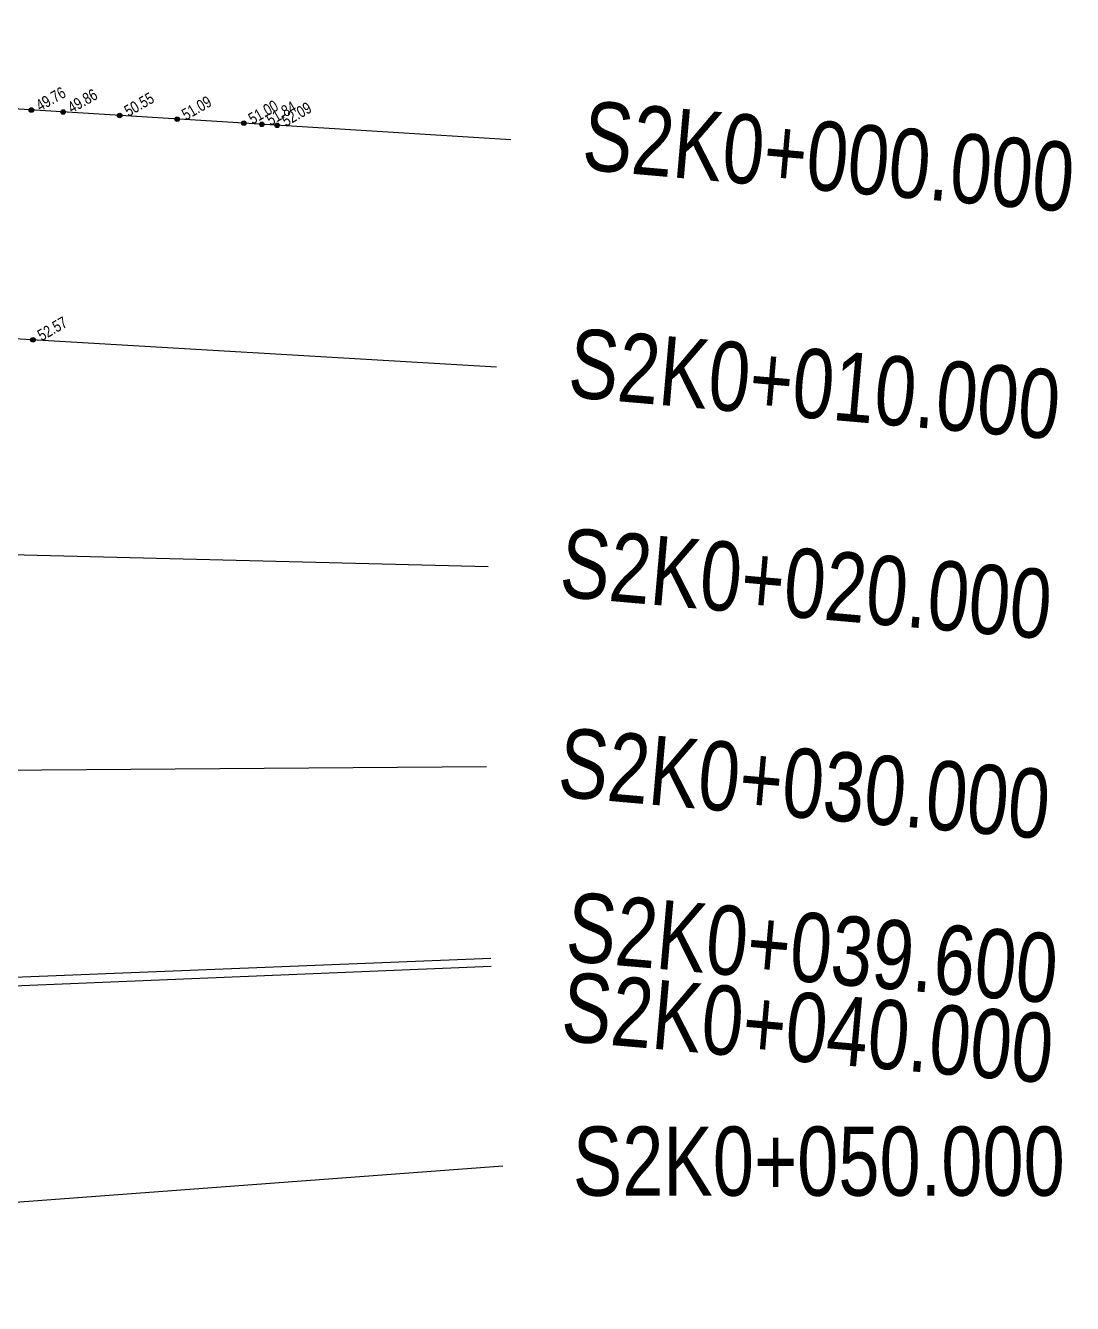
# Model space of a CAD drawing. Extents: x 573566 to 573687, y 784817 to 785043.
# Drawn here: x 573625.6 to 573671, y 784987.3 to 785042.7 of the extents above; entities that cross this region are included whole.
import ezdxf
from ezdxf.enums import TextEntityAlignment as Align

# ---------------------------------------------------------------- set-up
doc = ezdxf.new("R2010")
doc.units = 0
doc.header["$LTSCALE"] = 0.5
for name, color, linetype in [('DMX', 6, 'Continuous'), ('GCD', 3, 'Continuous'), ('桩号_S2', 6, 'Continuous')]:
    doc.layers.add(name, color=color, linetype=linetype)
doc.styles.add('EICAD', font='fsdb_e.shx', dxfattribs={"width": 0.707, "height": 2, "bigfont": 'tjhzf.shx'})

# ---------------------------------------------------------------- blocks, each defined once
blk = doc.blocks.new('gc200')
h = blk.add_hatch(color=0)
edge = h.paths.add_edge_path()
edge.add_arc((0, 0), 0.196, 0, 360)
at = {"color": 0}
blk.add_circle((0, 0), 0.196, dxfattribs=at)

msp = doc.modelspace()

# ---------------------------------------------------------------- linework, layer by layer
at = {"layer": 'DMX'}
for p, q in [((573646.68, 785037.727), (573566.834, 785042.68)), ((573646.07, 785027.868), (573566.209, 785032.577)), ((573645.704, 785019.209), (573565.73, 785021.254)), ((573645.627, 785010.544), (573565.629, 785009.922)), ((573645.839, 785001.88), (573565.906, 784998.593)), ((573646.339, 784993.228), (573566.561, 784987.279))]:
    msp.add_line(p, q, dxfattribs=at)
at = {"layer": 'DMX', "color": 1, "linetype": 'Continuous'}
msp.add_line((573645.825, 785002.232), (573565.889, 784999.04), dxfattribs=at)

# ---------------------------------------------------------------- block references
at = {"layer": 'GCD', "linetype": 'Continuous'}
ref = msp.add_blockref('gc200', (573625.9, 785039.016, 49.755), dxfattribs=dict(at, xscale=0.5, yscale=0.5, zscale=0.5, rotation=29.9999999983949))
ref.add_attrib('height', '49.76', dxfattribs={"linetype": 'Continuous', "height": 0.5, "rotation": 30, "style": 'EICAD', "width": 0.8}).set_placement((573626.16, 785039.166, 49.755), align=Align.MIDDLE_LEFT)
ref = msp.add_blockref('gc200', (573627.277, 785038.931, 49.863), dxfattribs=dict(at, xscale=0.5, yscale=0.5, zscale=0.5, rotation=29.9999999983949))
ref.add_attrib('height', '49.86', dxfattribs={"linetype": 'Continuous', "height": 0.5, "rotation": 30, "style": 'EICAD', "width": 0.8}).set_placement((573627.536, 785039.081, 49.863), align=Align.MIDDLE_LEFT)
ref = msp.add_blockref('gc200', (573629.73, 785038.779, 50.546), dxfattribs=dict(at, xscale=0.5, yscale=0.5, zscale=0.5, rotation=29.9999999983949))
ref.add_attrib('height', '50.55', dxfattribs={"linetype": 'Continuous', "height": 0.5, "rotation": 30, "style": 'EICAD', "width": 0.8}).set_placement((573629.99, 785038.929, 50.546), align=Align.MIDDLE_LEFT)
ref = msp.add_blockref('gc200', (573632.22, 785038.624, 51.091), dxfattribs=dict(at, xscale=0.5, yscale=0.5, zscale=0.5, rotation=29.9999999983949))
ref.add_attrib('height', '51.09', dxfattribs={"linetype": 'Continuous', "height": 0.5, "rotation": 30, "style": 'EICAD', "width": 0.8}).set_placement((573632.48, 785038.774, 51.091), align=Align.MIDDLE_LEFT)
ref = msp.add_blockref('gc200', (573635.11, 785038.445, 51), dxfattribs=dict(at, xscale=0.5, yscale=0.5, zscale=0.5, rotation=29.9999999983949))
ref.add_attrib('height', '51.00', dxfattribs={"linetype": 'Continuous', "height": 0.5, "rotation": 30, "style": 'EICAD', "width": 0.8}).set_placement((573635.37, 785038.595, 51), align=Align.MIDDLE_LEFT)
ref = msp.add_blockref('gc200', (573635.89, 785038.396, 51.836), dxfattribs=dict(at, xscale=0.5, yscale=0.5, zscale=0.5, rotation=29.9999999983949))
ref.add_attrib('height', '51.84', dxfattribs={"linetype": 'Continuous', "height": 0.5, "rotation": 30, "style": 'EICAD', "width": 0.8}).set_placement((573636.15, 785038.546, 51.836), align=Align.MIDDLE_LEFT)
ref = msp.add_blockref('gc200', (573636.557, 785038.355, 52.091), dxfattribs=dict(at, xscale=0.5, yscale=0.5, zscale=0.5, rotation=29.9999999983949))
ref.add_attrib('height', '52.09', dxfattribs={"linetype": 'Continuous', "height": 0.5, "rotation": 30, "style": 'EICAD', "width": 0.8}).set_placement((573636.817, 785038.505, 52.091), align=Align.MIDDLE_LEFT)
ref = msp.add_blockref('gc200', (573625.967, 785029.054, 52.571), dxfattribs=dict(at, xscale=0.5, yscale=0.5, zscale=0.5, rotation=29.9999999983949))
ref.add_attrib('height', '52.57', dxfattribs={"linetype": 'Continuous', "height": 0.5, "rotation": 30, "style": 'EICAD', "width": 0.8}).set_placement((573626.227, 785029.204, 52.571), align=Align.MIDDLE_LEFT)

# ---------------------------------------------------------------- texts
at = {"layer": '桩号_S2', "style": 'EICAD', "width": 0.8}
for s, p in [('S2K0+000.000', (573649.718, 785036.448)), ('S2K0+010.000', (573649.107, 785026.588)), ('S2K0+020.000', (573648.741, 785017.93)), ('S2K0+030.000', (573648.664, 785009.264)), ('S2K0+039.600', (573649.004, 785002.14)), ('S2K0+040.000', (573648.812, 784998.676))]:
    msp.add_text(s, height=3, rotation=355, dxfattribs=at).set_placement(p)
msp.add_text('S2K0+050.000', height=3, dxfattribs=at).set_placement((573649.376, 784991.949))

doc.saveas('drawing.dxf')
